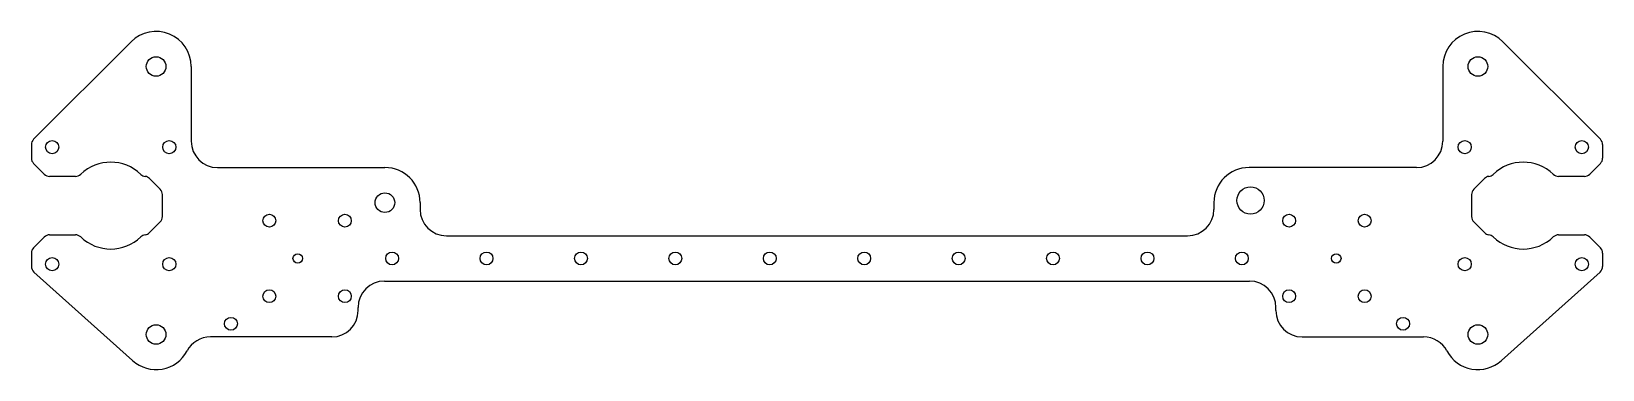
# Model space of a CAD drawing. Header units: millimetres. Extents: x -208 to 208, y -29 to 60.
import ezdxf

# ---------------------------------------------------------------- set-up
doc = ezdxf.new("R2010")
doc.units = ezdxf.units.MM

msp = doc.modelspace()

# ---------------------------------------------------------------- linework, layer by layer
at = {"color": 7, "linetype": 'Continuous', "lineweight": 25}
for p, q in [((-207.41, 31.59), (-181.57, 57.42)), ((207.41, 31.59), (181.57, 57.42)), ((-165.7, 50.85), (-165.7, 31.07)), ((165.7, 50.85), (165.7, 31.07)), ((-208, 30.17), (-208, 26.58)), ((208, 30.17), (208, 26.58)), ((-207.41, 25.16), (-204.59, 22.34)), ((204.59, 22.34), (207.41, 25.16)), ((-196.34, 21.75), (-203.17, 21.75)), ((-176.71, 21.16), (-173.89, 18.34)), ((-158.7, 24.07), (-114.4, 24.07)), ((158.7, 24.07), (114.4, 24.07)), ((173.89, 18.34), (176.71, 21.16)), ((203.17, 21.75), (196.34, 21.75)), ((-173.3, 11.08), (-173.3, 16.92)), ((173.3, 16.92), (173.3, 11.08)), ((-105.1, 14.78), (-105.1, 13)), ((105.1, 14.78), (105.1, 13)), ((-173.89, 9.66), (-176.71, 6.84)), ((176.71, 6.84), (173.89, 9.66)), ((-204.59, 5.66), (-207.41, 2.84)), ((-203.17, 6.25), (-196.34, 6.25)), ((-98.1, 6), (98.1, 6)), ((196.34, 6.25), (203.17, 6.25)), ((207.41, 2.84), (204.59, 5.66)), ((-208, 1.42), (-208, -2.11)), ((208, 1.42), (208, -2.11)), ((-207.34, -3.6), (-181.21, -27.07)), ((207.34, -3.6), (181.21, -27.07)), ((-114.5, -6), (114.5, -6)), ((-121.5, -13.81), (-121.5, -13)), ((121.5, -13.81), (121.5, -13)), ((-128.5, -20.81), (-160.61, -20.81)), ((128.5, -20.81), (160.61, -20.81))]:
    msp.add_line(p, q, dxfattribs=at)
for centre, radius in [((-175, 50.85), 2.6), ((175, 50.85), 2.6), ((-202.5, 29.5), 1.75), ((-171.5, 29.5), 1.75), ((171.5, 29.5), 1.75), ((202.5, 29.5), 1.75), ((-114.4, 14.78), 2.6), ((114.79, 15.35), 3.6), ((-145, 10), 1.7), ((-125, 10), 1.7), ((125, 10), 1.7), ((145, 10), 1.7), ((-202.5, -1.5), 1.75), ((-171.5, -1.5), 1.75), ((-137.5, 0), 1.25), ((-112.5, 0), 1.7), ((-87.5, 0), 1.7), ((-62.5, 0), 1.7), ((-37.5, 0), 1.7), ((-12.5, 0), 1.7), ((12.5, 0), 1.7), ((37.5, 0), 1.7), ((62.5, 0), 1.7), ((87.5, 0), 1.7), ((112.5, 0), 1.7), ((137.5, 0), 1.25), ((171.5, -1.5), 1.75), ((202.5, -1.5), 1.75), ((-145, -10), 1.7), ((-125, -10), 1.7), ((125, -10), 1.7), ((145, -10), 1.7), ((-155.18, -17.31), 1.7), ((155.18, -17.31), 1.7), ((-175, -20.15), 2.6), ((175, -20.15), 2.6)]:
    msp.add_circle(centre, radius, dxfattribs=at)
for centre, radius, start, end in [((-175, 50.85), 9.3, 0, 135), ((175, 50.85), 9.3, 45, 180), ((-206, 30.17), 2, 135, 180), ((-158.7, 31.07), 7, 180, 270), ((158.7, 31.07), 7, 270, 0), ((206, 30.17), 2, 0, 45), ((-206, 26.58), 2, 180, 225), ((-187, 14), 11.5, 46.0474, 133.7617), ((187, 14), 11.5, 46.2383, 133.9526), ((206, 26.58), 2, 315, 0), ((-203.17, 23.75), 2, 225, 270), ((-196.34, 23.75), 2, 270, 313.7617), ((-177.63, 23.72), 2, 226.0474, 262.8441), ((-178.13, 19.75), 2, 45, 82.8441), ((-114.4, 14.78), 9.3, 0, 90), ((114.4, 14.78), 9.3, 90, 180), ((178.13, 19.75), 2, 97.1559, 135), ((177.63, 23.72), 2, 277.1559, 313.9526), ((196.34, 23.75), 2, 226.2383, 270), ((203.17, 23.75), 2, 270, 315), ((-175.3, 16.92), 2, 0, 45), ((175.3, 16.92), 2, 135, 180), ((-98.1, 13), 7, 180, 270), ((98.1, 13), 7, 270, 0), ((-175.3, 11.08), 2, 315, 0), ((175.3, 11.08), 2, 180, 225), ((-203.17, 4.25), 2, 90, 135), ((-196.34, 4.25), 2, 46.2383, 90), ((-187, 14), 11.5, 226.2383, 313.9526), ((-177.63, 4.28), 2, 97.1559, 133.9526), ((-178.13, 8.25), 2, 277.1559, 315), ((178.13, 8.25), 2, 225, 262.8441), ((177.63, 4.28), 2, 46.0474, 82.8441), ((187, 14), 11.5, 226.0474, 313.7617), ((196.34, 4.25), 2, 90, 133.7617), ((203.17, 4.25), 2, 45, 90), ((-206, 1.42), 2, 135, 180), ((206, 1.42), 2, 0, 45), ((-206, -2.11), 2, 180, 228.0603), ((206, -2.11), 2, 311.9397, 0), ((-114.5, -13), 7, 90, 180), ((114.5, -13), 7, 0, 90), ((-128.5, -13.81), 7, 270, 0), ((128.5, -13.81), 7, 180, 270), ((-175, -20.15), 9.3, 228.0603, 331.9668), ((-160.61, -27.81), 7, 90, 151.9668), ((160.61, -27.81), 7, 28.0332, 90), ((175, -20.15), 9.3, 208.0332, 311.9397)]:
    msp.add_arc(centre, radius, start, end, dxfattribs=at)

doc.saveas('drawing.dxf')
